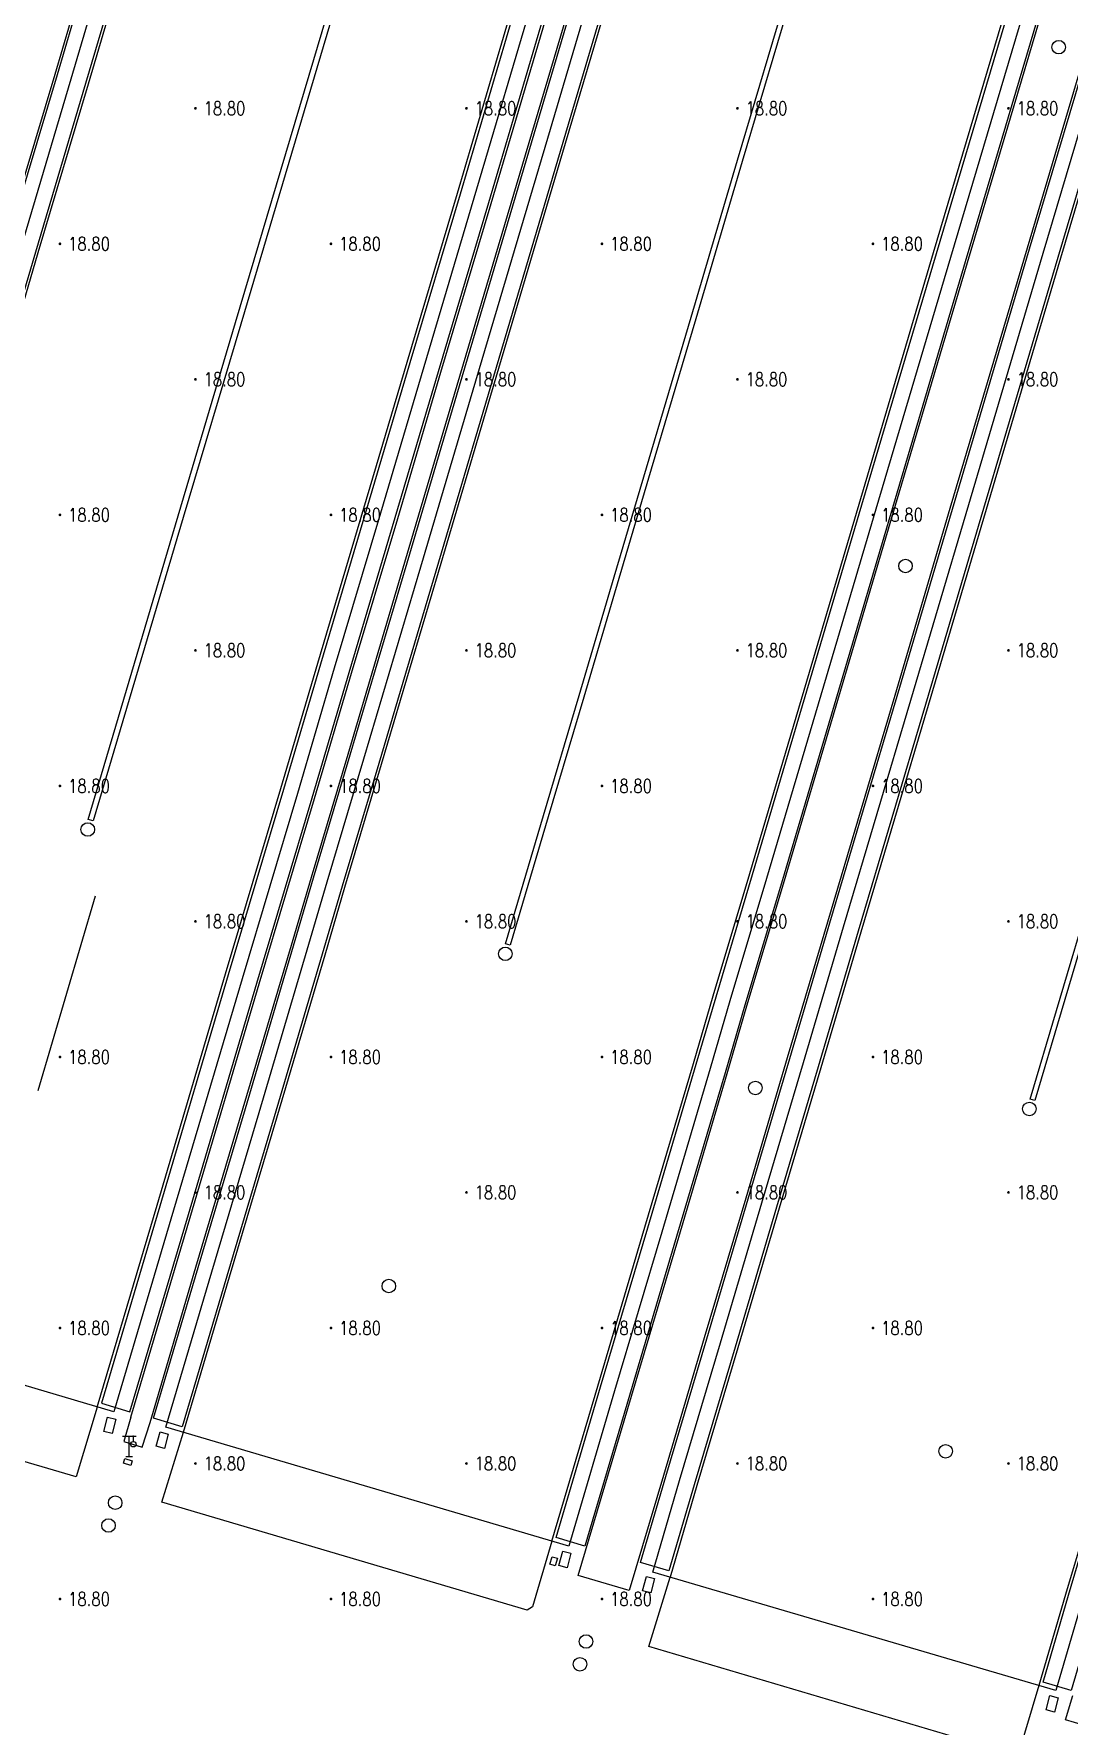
# Model space of a CAD drawing. Extents: x 404846 to 408477, y 3390929 to 3392894.
# Drawn here: x 406619.4 to 406695.8, y 3391555 to 3391679.9 of the extents above; entities that cross this region are included whole.
import ezdxf
from ezdxf.enums import TextEntityAlignment as Align

# ---------------------------------------------------------------- set-up
doc = ezdxf.new("R2010")
doc.units = 0
doc.header["$LTSCALE"] = 0.5
doc.header["$PDSIZE"] = 0.2
doc.layers.get('0').update_dxf_attribs({"linetype": 'CONTINUOUS'})
for name, color, linetype in [('3221', 6, 'CONTINUOUS'), ('DLSS', 4, 'CONTINUOUS'), ('FZTZ', 7, 'CONTINUOUS'), ('GCD', 1, 'CONTINUOUS'), ('GXYZ', 2, 'CONTINUOUS'), ('SXSS', 5, 'CONTINUOUS'), ('ZBTZ', 3, 'CONTINUOUS')]:
    doc.layers.add(name, color=color, linetype=linetype)
doc.styles.add('HZ', font='rs.shx', dxfattribs={"width": 0.8, "bigfont": 'hztxt.shx'})
doc.linetypes.add('1161', pattern='A,0,[149,AAA.SHX,S=0.15,R=0,X=0,Y=0],-1.6', length=1.6)

# ---------------------------------------------------------------- blocks, each defined once
blk = doc.blocks.new('gc063')
for p, q in [((-1, 3), (1, 3)), ((0, 0), (0, 3)), ((0.6, 3), (0.6, 2.2)), ((-0.5, 0), (0.5, 0))]:
    blk.add_line(p, q)
blk.add_circle((0.6, 1.8), 0.4)
blk.add_point((0.6, 3))
blk.add_point((0.6, 3))
blk = doc.blocks.new('GC200')
at = {"linetype": 'Continuous', "const_width": 0.2, "flags": 128}
blk.add_lwpolyline([(-0.1, 0, 1), (0.1, 0, 1)], format="xyb", close=True, dxfattribs=at)
blk = doc.blocks.new('gc188')
blk.add_circle((0, 0), 1)

msp = doc.modelspace()

# ---------------------------------------------------------------- linework, layer by layer
at = {"layer": '3221', "color": 6}
for points in [[(406661.93, 3391701.627, 19.036), (406656.447, 3391683.122, 18.884), (406651.91, 3391667.744, 18.89), (406648.203, 3391655.293, 18.916), (406645.008, 3391644.501, 18.911), (406641.603, 3391633.073, 18.958), (406638.878, 3391623.823, 18.885), (406634.796, 3391610.139, 18.796), (406629.745, 3391593.077, 18.72), (406625.326, 3391578.179, 18.658), (406595.606, 3391586.995, 18.658), (406600.022, 3391601.885, 18.72), (406605.081, 3391618.97, 18.796), (406609.157, 3391632.634, 18.885), (406611.88, 3391641.879, 18.958), (406615.291, 3391653.327, 18.911), (406618.485, 3391664.116, 18.916), (406622.188, 3391676.553, 18.89), (406626.719, 3391691.912, 18.884), (406632.207, 3391710.433, 19.036)], [(406693.219, 3391684.081, 18.843), (406687.072, 3391663.37, 18.802), (406681.57, 3391644.802, 18.963), (406677.709, 3391631.743, 19.066), (406673.498, 3391617.535, 19.085), (406670.806, 3391608.515, 19.072), (406669.35, 3391603.53, 19.057), (406665.766, 3391591.459, 18.929), (406662.282, 3391579.73, 18.921), (406658.905, 3391568.29, 18.805), (406629.174, 3391577.067, 18.805), (406632.558, 3391588.532, 18.921), (406636.049, 3391600.284, 18.929), (406639.613, 3391612.287, 19.057), (406641.075, 3391617.295, 19.072), (406643.785, 3391626.372, 19.085), (406647.984, 3391640.542, 19.066), (406651.845, 3391653.601, 18.963), (406657.352, 3391672.184, 18.802), (406663.5, 3391692.901, 18.843)], [(406728.722, 3391671.963, 18.777), (406723.647, 3391654.878, 18.788), (406717.958, 3391635.696, 18.995), (406713.883, 3391621.891, 18.963), (406708.91, 3391605.16, 19.171), (406705.959, 3391595.171, 19.117), (406702.886, 3391584.798, 18.998), (406699.822, 3391574.464, 18.898), (406696.818, 3391564.35, 18.837), (406694.847, 3391557.637, 18.81), (406665.102, 3391566.37, 18.81), (406667.087, 3391573.131, 18.837), (406670.103, 3391583.284, 18.898), (406673.164, 3391593.607, 18.998), (406676.232, 3391603.966, 19.117), (406679.188, 3391613.968, 19.171), (406684.159, 3391630.696, 18.963), (406688.232, 3391644.492, 18.995), (406693.928, 3391663.698, 18.788), (406699.005, 3391680.79, 18.777)]]:
    msp.add_polyline3d(points, dxfattribs=at)
at = {"layer": 'FZTZ', "linetype": 'Continuous', "elevation": 20.07, "flags": 128}
msp.add_lwpolyline([(406619.754, 3391601.907), (406623.972, 3391616.268)], dxfattribs=at)
at = {"layer": 'FZTZ', "linetype": 'Continuous', "flags": 128}
for points, elevation in [([(406624.599, 3391576.739), (406624.876, 3391577.797), (406625.48, 3391577.639), (406625.203, 3391576.58), (406624.599, 3391576.739)], 19.744), ([(406628.469, 3391575.648), (406628.747, 3391576.707), (406629.351, 3391576.549), (406629.074, 3391575.49), (406628.469, 3391575.648)], 19.744), ([(406626.589, 3391574.24), (406626.045, 3391574.407), (406626.147, 3391574.739), (406626.691, 3391574.571), (406626.589, 3391574.24)], 20.079), ([(406657.522, 3391566.939), (406657.685, 3391567.501), (406658.073, 3391567.388), (406657.91, 3391566.826), (406657.522, 3391566.939)], 20.229), ([(406658.186, 3391566.85), (406658.463, 3391567.908), (406659.067, 3391567.75), (406658.79, 3391566.691), (406658.186, 3391566.85)], 19.744), ([(406664.355, 3391564.982), (406664.632, 3391566.04), (406665.236, 3391565.882), (406664.959, 3391564.823), (406664.355, 3391564.982)], 19.601), ([(406694.142, 3391556.194), (406694.419, 3391557.253), (406695.024, 3391557.094), (406694.746, 3391556.036), (406694.142, 3391556.194)], 19.611)]:
    msp.add_lwpolyline(points, close=True, dxfattribs=dict(at, elevation=elevation))
at = {"layer": 'SXSS', "linetype": 'Continuous', "flags": 128}
for points, elevation in [([(406648.143, 3391703.799), (406642.452, 3391684.576), (406634.701, 3391658.458), (406630.454, 3391644.185), (406623.805, 3391621.801), (406623.445, 3391621.905), (406630.076, 3391644.297), (406634.323, 3391658.57), (406642.074, 3391684.688), (406647.765, 3391703.911)], 18.673), ([(406678.758, 3391694.275), (406675.609, 3391683.618), (406671.704, 3391670.447), (406668.286, 3391658.856), (406664.997, 3391647.743), (406662.6, 3391639.694), (406660.014, 3391630.939), (406657.393, 3391622.093), (406654.583, 3391612.625), (406654.238, 3391612.727), (406657.048, 3391622.195), (406659.669, 3391631.041), (406662.255, 3391639.796), (406664.652, 3391647.845), (406667.941, 3391658.958), (406671.36, 3391670.549), (406675.265, 3391683.72), (406678.414, 3391694.377)], 18.969), ([(406714.805, 3391673.76), (406710.032, 3391657.675), (406704.763, 3391639.884), (406701.662, 3391629.404), (406698.019, 3391617.06), (406695.24, 3391607.698), (406693.312, 3391601.17), (406692.962, 3391601.273), (406694.891, 3391607.802), (406697.67, 3391617.164), (406701.313, 3391629.507), (406704.413, 3391639.987), (406709.683, 3391657.778), (406714.456, 3391673.864)], 18.892)]:
    msp.add_lwpolyline(points, dxfattribs=dict(at, elevation=elevation))
at = {"layer": 'ZBTZ', "linetype": '1161', "flags": 128}
for points, elevation in [([(406778.006, 3391842.945), (406771.862, 3391822.22), (406767.026, 3391805.913), (406762.75, 3391791.452), (406758.236, 3391776.208), (406752.871, 3391758.168), (406747.142, 3391738.861), (406742.259, 3391722.303), (406733.989, 3391694.431), (406727.479, 3391672.332), (406722.404, 3391655.247), (406716.716, 3391636.064), (406712.64, 3391622.259), (406707.668, 3391605.528), (406704.716, 3391595.539), (406701.644, 3391585.167), (406698.58, 3391574.833), (406695.575, 3391564.717), (406693.603, 3391558.002)], 18.882), ([(406780.319, 3391842.259), (406774.174, 3391821.535), (406769.339, 3391805.228), (406765.063, 3391790.768), (406760.548, 3391775.522), (406755.184, 3391757.481), (406749.455, 3391738.176), (406744.572, 3391721.618), (406736.301, 3391693.746), (406729.775, 3391671.651), (406724.7, 3391654.566), (406719.012, 3391635.385), (406714.936, 3391621.579), (406709.963, 3391604.848), (406707.012, 3391594.86), (406703.94, 3391584.486), (406700.875, 3391574.152), (406697.871, 3391564.039), (406695.992, 3391557.639), (406693.915, 3391558.249), (406695.796, 3391564.652), (406698.8, 3391574.767), (406701.865, 3391585.101), (406704.937, 3391595.474), (406707.888, 3391605.463), (406712.861, 3391622.194), (406716.937, 3391635.999), (406722.625, 3391655.181), (406727.7, 3391672.267), (406734.216, 3391694.363), (406742.486, 3391722.235), (406747.369, 3391738.793), (406753.098, 3391758.101), (406758.463, 3391776.141), (406762.977, 3391791.385), (406767.253, 3391805.846), (406772.089, 3391822.153), (406778.234, 3391842.877)], 18.882), ([(406594.439, 3391587.333), (406598.827, 3391602.239), (406603.885, 3391619.326), (406607.961, 3391632.989), (406610.685, 3391642.234), (406614.096, 3391653.682), (406617.29, 3391664.471), (406620.992, 3391676.907), (406625.523, 3391692.265), (406631.011, 3391710.788)], 18.867), ([(406631.165, 3391710.742), (406625.677, 3391692.22), (406621.146, 3391676.861), (406617.443, 3391664.425), (406614.25, 3391653.637), (406610.838, 3391642.188), (406608.115, 3391632.943), (406604.039, 3391619.28), (406598.98, 3391602.194), (406594.696, 3391587.566), (406596.803, 3391586.949), (406601.109, 3391601.563), (406606.168, 3391618.647), (406610.244, 3391632.312), (406612.967, 3391641.557), (406616.378, 3391653.004), (406619.572, 3391663.793), (406623.275, 3391676.23), (406627.807, 3391691.59), (406633.294, 3391710.111)], 18.867), ([(406596.912, 3391586.638), (406601.295, 3391601.508), (406606.354, 3391618.592), (406610.43, 3391632.257), (406613.153, 3391641.502), (406616.564, 3391652.949), (406619.758, 3391663.738), (406623.461, 3391676.175), (406627.993, 3391691.535), (406633.48, 3391710.056)], 18.869), ([(406624.103, 3391578.542), (406628.521, 3391593.439), (406633.573, 3391610.503), (406637.655, 3391624.186), (406640.38, 3391633.436), (406643.785, 3391644.864), (406646.98, 3391655.656), (406650.687, 3391668.106), (406655.224, 3391683.484), (406660.707, 3391701.989)], 18.865), ([(406660.914, 3391701.928), (406655.431, 3391683.423), (406650.894, 3391668.045), (406647.187, 3391655.595), (406643.992, 3391644.803), (406640.587, 3391633.374), (406637.862, 3391624.125), (406633.78, 3391610.441), (406628.728, 3391593.378), (406624.411, 3391578.823), (406626.516, 3391578.198), (406630.834, 3391592.754), (406635.885, 3391609.816), (406639.967, 3391623.501), (406642.692, 3391632.75), (406646.097, 3391644.178), (406649.292, 3391654.97), (406652.999, 3391667.421), (406657.536, 3391682.8), (406663.019, 3391701.304)], 18.865), ([(406626.599, 3391577.802), (406631.018, 3391592.7), (406636.069, 3391609.761), (406640.151, 3391623.446), (406642.876, 3391632.696), (406646.281, 3391644.123), (406649.476, 3391654.915), (406653.183, 3391667.366), (406657.721, 3391682.746), (406663.203, 3391701.25)], 18.865), ([(406628.008, 3391577.411), (406631.392, 3391588.877), (406634.884, 3391600.63), (406638.446, 3391612.631), (406639.909, 3391617.639), (406642.62, 3391626.719), (406646.818, 3391640.887), (406650.679, 3391653.946), (406656.186, 3391672.53), (406662.335, 3391693.247)], 18.954), ([(406664.607, 3391692.573), (406658.459, 3391671.856), (406652.952, 3391653.273), (406649.091, 3391640.214), (406644.891, 3391626.043), (406642.182, 3391616.968), (406640.72, 3391611.961), (406637.156, 3391599.955), (406633.665, 3391588.204), (406630.385, 3391577.091), (406628.267, 3391577.716), (406631.548, 3391588.831), (406635.039, 3391600.584), (406638.602, 3391612.585), (406640.065, 3391617.593), (406642.775, 3391626.673), (406646.974, 3391640.841), (406650.835, 3391653.9), (406656.342, 3391672.484), (406662.49, 3391693.201)], 18.954), ([(406630.484, 3391576.68), (406633.868, 3391588.144), (406637.359, 3391599.895), (406640.923, 3391611.901), (406642.386, 3391616.908), (406645.095, 3391625.983), (406649.294, 3391640.154), (406653.155, 3391653.213), (406658.662, 3391671.796), (406664.81, 3391692.513)], 18.954), ([(406657.668, 3391568.655), (406661.045, 3391580.096), (406664.529, 3391591.826), (406668.112, 3391603.895), (406669.568, 3391608.881), (406672.261, 3391617.903), (406676.472, 3391632.109), (406680.333, 3391645.169), (406685.835, 3391663.737), (406691.982, 3391684.448)], 18.954), ([(406694.317, 3391683.755), (406688.171, 3391663.045), (406682.669, 3391644.477), (406678.807, 3391631.418), (406674.596, 3391617.208), (406671.905, 3391608.191), (406670.449, 3391603.207), (406666.864, 3391591.133), (406663.381, 3391579.404), (406660.098, 3391568.286), (406657.969, 3391568.914), (406661.251, 3391580.035), (406664.736, 3391591.765), (406668.319, 3391603.834), (406669.775, 3391608.82), (406672.468, 3391617.841), (406676.678, 3391632.048), (406680.539, 3391645.107), (406686.042, 3391663.676), (406692.188, 3391684.387)], 18.954), ([(406697.807, 3391681.146), (406692.73, 3391664.054), (406687.034, 3391644.846), (406682.961, 3391631.05), (406677.99, 3391614.323), (406675.034, 3391604.32), (406671.966, 3391593.962), (406668.905, 3391583.64), (406665.889, 3391573.485), (406663.359, 3391565.018), (406659.606, 3391566.103), (406663.536, 3391579.358), (406667.02, 3391591.087), (406670.604, 3391603.161), (406672.06, 3391608.145), (406674.752, 3391617.162), (406678.963, 3391631.372), (406682.824, 3391644.431), (406688.326, 3391662.999), (406694.473, 3391683.709)], 18.945), ([(406700.083, 3391680.47), (406695.006, 3391663.378), (406689.311, 3391644.173), (406685.238, 3391630.376), (406680.267, 3391613.648), (406677.311, 3391603.646), (406674.243, 3391593.287), (406671.182, 3391582.964), (406668.166, 3391572.812), (406666.299, 3391566.452), (406664.203, 3391567.067), (406666.071, 3391573.431), (406669.088, 3391583.585), (406672.149, 3391593.907), (406675.217, 3391604.266), (406678.172, 3391614.269), (406683.144, 3391630.996), (406687.217, 3391644.792), (406692.912, 3391664), (406697.99, 3391681.092)], 18.936), ([(406700.283, 3391680.411), (406695.206, 3391663.319), (406689.511, 3391644.114), (406685.438, 3391630.317), (406680.466, 3391613.589), (406677.511, 3391603.587), (406674.442, 3391593.228), (406671.382, 3391582.905), (406668.366, 3391572.753), (406666.382, 3391565.995)], 18.936), ([(406624.103, 3391578.542), (406622.565, 3391573.39), (406611.741, 3391576.579)], 18.676), ([(406626.599, 3391577.802), (406626.071, 3391575.999), (406627.432, 3391575.594), (406628.008, 3391577.411)], 18.711), ([(406657.668, 3391568.655), (406656.229, 3391563.808), (406655.846, 3391563.56), (406628.883, 3391571.515), (406630.484, 3391576.68)], 18.803), ([(406693.603, 3391558.002), (406692.057, 3391552.815), (406664.826, 3391560.878), (406666.382, 3391565.995)], 18.811), ([(406697.429, 3391556.853), (406696.899, 3391555.066), (406695.562, 3391555.475), (406696.105, 3391557.267)], 18.795)]:
    msp.add_lwpolyline(points, dxfattribs=dict(at, elevation=elevation))

# ---------------------------------------------------------------- block references
at = {"layer": 'DLSS', "linetype": 'Continuous', "xscale": 0.5, "yscale": 0.5}
msp.add_blockref('gc063', (406626.471, 3391574.901, 18.827), dxfattribs=at)
at = {"layer": 'GCD', "linetype": 'Continuous'}
ref = msp.add_blockref('GC200', (406631.358, 3391674.379, 18.8), dxfattribs=dict(at, xscale=0.5, yscale=0.5, zscale=0.5))
ref.add_attrib('height', '18.80', dxfattribs={"linetype": 'Continuous', "height": 1, "style": 'HZ', "width": 0.8}).set_placement((406631.958, 3391674.379, 18.8), align=Align.MIDDLE_LEFT)
ref = msp.add_blockref('GC200', (406651.358, 3391674.379, 18.8), dxfattribs=dict(at, xscale=0.5, yscale=0.5, zscale=0.5))
ref.add_attrib('height', '18.80', dxfattribs={"linetype": 'Continuous', "height": 1, "style": 'HZ', "width": 0.8}).set_placement((406651.958, 3391674.379, 18.8), align=Align.MIDDLE_LEFT)
ref = msp.add_blockref('GC200', (406671.358, 3391674.379, 18.8), dxfattribs=dict(at, xscale=0.5, yscale=0.5, zscale=0.5))
ref.add_attrib('height', '18.80', dxfattribs={"linetype": 'Continuous', "height": 1, "style": 'HZ', "width": 0.8}).set_placement((406671.958, 3391674.379, 18.8), align=Align.MIDDLE_LEFT)
ref = msp.add_blockref('GC200', (406691.358, 3391674.379, 18.8), dxfattribs=dict(at, xscale=0.5, yscale=0.5, zscale=0.5))
ref.add_attrib('height', '18.80', dxfattribs={"linetype": 'Continuous', "height": 1, "style": 'HZ', "width": 0.8}).set_placement((406691.958, 3391674.379, 18.8), align=Align.MIDDLE_LEFT)
ref = msp.add_blockref('GC200', (406621.358, 3391664.379, 18.8), dxfattribs=dict(at, xscale=0.5, yscale=0.5, zscale=0.5))
ref.add_attrib('height', '18.80', dxfattribs={"linetype": 'Continuous', "height": 1, "style": 'HZ', "width": 0.8}).set_placement((406621.958, 3391664.379, 18.8), align=Align.MIDDLE_LEFT)
ref = msp.add_blockref('GC200', (406641.358, 3391664.379, 18.8), dxfattribs=dict(at, xscale=0.5, yscale=0.5, zscale=0.5))
ref.add_attrib('height', '18.80', dxfattribs={"linetype": 'Continuous', "height": 1, "style": 'HZ', "width": 0.8}).set_placement((406641.958, 3391664.379, 18.8), align=Align.MIDDLE_LEFT)
ref = msp.add_blockref('GC200', (406661.358, 3391664.379, 18.8), dxfattribs=dict(at, xscale=0.5, yscale=0.5, zscale=0.5))
ref.add_attrib('height', '18.80', dxfattribs={"linetype": 'Continuous', "height": 1, "style": 'HZ', "width": 0.8}).set_placement((406661.958, 3391664.379, 18.8), align=Align.MIDDLE_LEFT)
ref = msp.add_blockref('GC200', (406681.358, 3391664.379, 18.8), dxfattribs=dict(at, xscale=0.5, yscale=0.5, zscale=0.5))
ref.add_attrib('height', '18.80', dxfattribs={"linetype": 'Continuous', "height": 1, "style": 'HZ', "width": 0.8}).set_placement((406681.958, 3391664.379, 18.8), align=Align.MIDDLE_LEFT)
ref = msp.add_blockref('GC200', (406631.358, 3391654.379, 18.8), dxfattribs=dict(at, xscale=0.5, yscale=0.5, zscale=0.5))
ref.add_attrib('height', '18.80', dxfattribs={"linetype": 'Continuous', "height": 1, "style": 'HZ', "width": 0.8}).set_placement((406631.958, 3391654.379, 18.8), align=Align.MIDDLE_LEFT)
ref = msp.add_blockref('GC200', (406651.358, 3391654.379, 18.8), dxfattribs=dict(at, xscale=0.5, yscale=0.5, zscale=0.5))
ref.add_attrib('height', '18.80', dxfattribs={"linetype": 'Continuous', "height": 1, "style": 'HZ', "width": 0.8}).set_placement((406651.958, 3391654.379, 18.8), align=Align.MIDDLE_LEFT)
ref = msp.add_blockref('GC200', (406671.358, 3391654.379, 18.8), dxfattribs=dict(at, xscale=0.5, yscale=0.5, zscale=0.5))
ref.add_attrib('height', '18.80', dxfattribs={"linetype": 'Continuous', "height": 1, "style": 'HZ', "width": 0.8}).set_placement((406671.958, 3391654.379, 18.8), align=Align.MIDDLE_LEFT)
ref = msp.add_blockref('GC200', (406691.358, 3391654.379, 18.8), dxfattribs=dict(at, xscale=0.5, yscale=0.5, zscale=0.5))
ref.add_attrib('height', '18.80', dxfattribs={"linetype": 'Continuous', "height": 1, "style": 'HZ', "width": 0.8}).set_placement((406691.958, 3391654.379, 18.8), align=Align.MIDDLE_LEFT)
ref = msp.add_blockref('GC200', (406621.358, 3391644.379, 18.8), dxfattribs=dict(at, xscale=0.5, yscale=0.5, zscale=0.5))
ref.add_attrib('height', '18.80', dxfattribs={"linetype": 'Continuous', "height": 1, "style": 'HZ', "width": 0.8}).set_placement((406621.958, 3391644.379, 18.8), align=Align.MIDDLE_LEFT)
ref = msp.add_blockref('GC200', (406641.358, 3391644.379, 18.8), dxfattribs=dict(at, xscale=0.5, yscale=0.5, zscale=0.5))
ref.add_attrib('height', '18.80', dxfattribs={"linetype": 'Continuous', "height": 1, "style": 'HZ', "width": 0.8}).set_placement((406641.958, 3391644.379, 18.8), align=Align.MIDDLE_LEFT)
ref = msp.add_blockref('GC200', (406661.358, 3391644.379, 18.8), dxfattribs=dict(at, xscale=0.5, yscale=0.5, zscale=0.5))
ref.add_attrib('height', '18.80', dxfattribs={"linetype": 'Continuous', "height": 1, "style": 'HZ', "width": 0.8}).set_placement((406661.958, 3391644.379, 18.8), align=Align.MIDDLE_LEFT)
ref = msp.add_blockref('GC200', (406681.358, 3391644.379, 18.8), dxfattribs=dict(at, xscale=0.5, yscale=0.5, zscale=0.5))
ref.add_attrib('height', '18.80', dxfattribs={"linetype": 'Continuous', "height": 1, "style": 'HZ', "width": 0.8}).set_placement((406681.958, 3391644.379, 18.8), align=Align.MIDDLE_LEFT)
ref = msp.add_blockref('GC200', (406631.358, 3391634.379, 18.8), dxfattribs=dict(at, xscale=0.5, yscale=0.5, zscale=0.5))
ref.add_attrib('height', '18.80', dxfattribs={"linetype": 'Continuous', "height": 1, "style": 'HZ', "width": 0.8}).set_placement((406631.958, 3391634.379, 18.8), align=Align.MIDDLE_LEFT)
ref = msp.add_blockref('GC200', (406651.358, 3391634.379, 18.8), dxfattribs=dict(at, xscale=0.5, yscale=0.5, zscale=0.5))
ref.add_attrib('height', '18.80', dxfattribs={"linetype": 'Continuous', "height": 1, "style": 'HZ', "width": 0.8}).set_placement((406651.958, 3391634.379, 18.8), align=Align.MIDDLE_LEFT)
ref = msp.add_blockref('GC200', (406671.358, 3391634.379, 18.8), dxfattribs=dict(at, xscale=0.5, yscale=0.5, zscale=0.5))
ref.add_attrib('height', '18.80', dxfattribs={"linetype": 'Continuous', "height": 1, "style": 'HZ', "width": 0.8}).set_placement((406671.958, 3391634.379, 18.8), align=Align.MIDDLE_LEFT)
ref = msp.add_blockref('GC200', (406691.358, 3391634.379, 18.8), dxfattribs=dict(at, xscale=0.5, yscale=0.5, zscale=0.5))
ref.add_attrib('height', '18.80', dxfattribs={"linetype": 'Continuous', "height": 1, "style": 'HZ', "width": 0.8}).set_placement((406691.958, 3391634.379, 18.8), align=Align.MIDDLE_LEFT)
ref = msp.add_blockref('GC200', (406621.358, 3391624.379, 18.8), dxfattribs=dict(at, xscale=0.5, yscale=0.5, zscale=0.5))
ref.add_attrib('height', '18.80', dxfattribs={"linetype": 'Continuous', "height": 1, "style": 'HZ', "width": 0.8}).set_placement((406621.958, 3391624.379, 18.8), align=Align.MIDDLE_LEFT)
ref = msp.add_blockref('GC200', (406641.358, 3391624.379, 18.8), dxfattribs=dict(at, xscale=0.5, yscale=0.5, zscale=0.5))
ref.add_attrib('height', '18.80', dxfattribs={"linetype": 'Continuous', "height": 1, "style": 'HZ', "width": 0.8}).set_placement((406641.958, 3391624.379, 18.8), align=Align.MIDDLE_LEFT)
ref = msp.add_blockref('GC200', (406661.358, 3391624.379, 18.8), dxfattribs=dict(at, xscale=0.5, yscale=0.5, zscale=0.5))
ref.add_attrib('height', '18.80', dxfattribs={"linetype": 'Continuous', "height": 1, "style": 'HZ', "width": 0.8}).set_placement((406661.958, 3391624.379, 18.8), align=Align.MIDDLE_LEFT)
ref = msp.add_blockref('GC200', (406681.358, 3391624.379, 18.8), dxfattribs=dict(at, xscale=0.5, yscale=0.5, zscale=0.5))
ref.add_attrib('height', '18.80', dxfattribs={"linetype": 'Continuous', "height": 1, "style": 'HZ', "width": 0.8}).set_placement((406681.958, 3391624.379, 18.8), align=Align.MIDDLE_LEFT)
ref = msp.add_blockref('GC200', (406631.358, 3391614.379, 18.8), dxfattribs=dict(at, xscale=0.5, yscale=0.5, zscale=0.5))
ref.add_attrib('height', '18.80', dxfattribs={"linetype": 'Continuous', "height": 1, "style": 'HZ', "width": 0.8}).set_placement((406631.958, 3391614.379, 18.8), align=Align.MIDDLE_LEFT)
ref = msp.add_blockref('GC200', (406651.358, 3391614.379, 18.8), dxfattribs=dict(at, xscale=0.5, yscale=0.5, zscale=0.5))
ref.add_attrib('height', '18.80', dxfattribs={"linetype": 'Continuous', "height": 1, "style": 'HZ', "width": 0.8}).set_placement((406651.958, 3391614.379, 18.8), align=Align.MIDDLE_LEFT)
ref = msp.add_blockref('GC200', (406671.358, 3391614.379, 18.8), dxfattribs=dict(at, xscale=0.5, yscale=0.5, zscale=0.5))
ref.add_attrib('height', '18.80', dxfattribs={"linetype": 'Continuous', "height": 1, "style": 'HZ', "width": 0.8}).set_placement((406671.958, 3391614.379, 18.8), align=Align.MIDDLE_LEFT)
ref = msp.add_blockref('GC200', (406691.358, 3391614.379, 18.8), dxfattribs=dict(at, xscale=0.5, yscale=0.5, zscale=0.5))
ref.add_attrib('height', '18.80', dxfattribs={"linetype": 'Continuous', "height": 1, "style": 'HZ', "width": 0.8}).set_placement((406691.958, 3391614.379, 18.8), align=Align.MIDDLE_LEFT)
ref = msp.add_blockref('GC200', (406621.358, 3391604.379, 18.8), dxfattribs=dict(at, xscale=0.5, yscale=0.5, zscale=0.5))
ref.add_attrib('height', '18.80', dxfattribs={"linetype": 'Continuous', "height": 1, "style": 'HZ', "width": 0.8}).set_placement((406621.958, 3391604.379, 18.8), align=Align.MIDDLE_LEFT)
ref = msp.add_blockref('GC200', (406641.358, 3391604.379, 18.8), dxfattribs=dict(at, xscale=0.5, yscale=0.5, zscale=0.5))
ref.add_attrib('height', '18.80', dxfattribs={"linetype": 'Continuous', "height": 1, "style": 'HZ', "width": 0.8}).set_placement((406641.958, 3391604.379, 18.8), align=Align.MIDDLE_LEFT)
ref = msp.add_blockref('GC200', (406661.358, 3391604.379, 18.8), dxfattribs=dict(at, xscale=0.5, yscale=0.5, zscale=0.5))
ref.add_attrib('height', '18.80', dxfattribs={"linetype": 'Continuous', "height": 1, "style": 'HZ', "width": 0.8}).set_placement((406661.958, 3391604.379, 18.8), align=Align.MIDDLE_LEFT)
ref = msp.add_blockref('GC200', (406681.358, 3391604.379, 18.8), dxfattribs=dict(at, xscale=0.5, yscale=0.5, zscale=0.5))
ref.add_attrib('height', '18.80', dxfattribs={"linetype": 'Continuous', "height": 1, "style": 'HZ', "width": 0.8}).set_placement((406681.958, 3391604.379, 18.8), align=Align.MIDDLE_LEFT)
ref = msp.add_blockref('GC200', (406631.358, 3391594.379, 18.8), dxfattribs=dict(at, xscale=0.5, yscale=0.5, zscale=0.5))
ref.add_attrib('height', '18.80', dxfattribs={"linetype": 'Continuous', "height": 1, "style": 'HZ', "width": 0.8}).set_placement((406631.958, 3391594.379, 18.8), align=Align.MIDDLE_LEFT)
ref = msp.add_blockref('GC200', (406651.358, 3391594.379, 18.8), dxfattribs=dict(at, xscale=0.5, yscale=0.5, zscale=0.5))
ref.add_attrib('height', '18.80', dxfattribs={"linetype": 'Continuous', "height": 1, "style": 'HZ', "width": 0.8}).set_placement((406651.958, 3391594.379, 18.8), align=Align.MIDDLE_LEFT)
ref = msp.add_blockref('GC200', (406671.358, 3391594.379, 18.8), dxfattribs=dict(at, xscale=0.5, yscale=0.5, zscale=0.5))
ref.add_attrib('height', '18.80', dxfattribs={"linetype": 'Continuous', "height": 1, "style": 'HZ', "width": 0.8}).set_placement((406671.958, 3391594.379, 18.8), align=Align.MIDDLE_LEFT)
ref = msp.add_blockref('GC200', (406691.358, 3391594.379, 18.8), dxfattribs=dict(at, xscale=0.5, yscale=0.5, zscale=0.5))
ref.add_attrib('height', '18.80', dxfattribs={"linetype": 'Continuous', "height": 1, "style": 'HZ', "width": 0.8}).set_placement((406691.958, 3391594.379, 18.8), align=Align.MIDDLE_LEFT)
ref = msp.add_blockref('GC200', (406621.358, 3391584.379, 18.8), dxfattribs=dict(at, xscale=0.5, yscale=0.5, zscale=0.5))
ref.add_attrib('height', '18.80', dxfattribs={"linetype": 'Continuous', "height": 1, "style": 'HZ', "width": 0.8}).set_placement((406621.958, 3391584.379, 18.8), align=Align.MIDDLE_LEFT)
ref = msp.add_blockref('GC200', (406641.358, 3391584.379, 18.8), dxfattribs=dict(at, xscale=0.5, yscale=0.5, zscale=0.5))
ref.add_attrib('height', '18.80', dxfattribs={"linetype": 'Continuous', "height": 1, "style": 'HZ', "width": 0.8}).set_placement((406641.958, 3391584.379, 18.8), align=Align.MIDDLE_LEFT)
ref = msp.add_blockref('GC200', (406661.358, 3391584.379, 18.8), dxfattribs=dict(at, xscale=0.5, yscale=0.5, zscale=0.5))
ref.add_attrib('height', '18.80', dxfattribs={"linetype": 'Continuous', "height": 1, "style": 'HZ', "width": 0.8}).set_placement((406661.958, 3391584.379, 18.8), align=Align.MIDDLE_LEFT)
ref = msp.add_blockref('GC200', (406681.358, 3391584.379, 18.8), dxfattribs=dict(at, xscale=0.5, yscale=0.5, zscale=0.5))
ref.add_attrib('height', '18.80', dxfattribs={"linetype": 'Continuous', "height": 1, "style": 'HZ', "width": 0.8}).set_placement((406681.958, 3391584.379, 18.8), align=Align.MIDDLE_LEFT)
ref = msp.add_blockref('GC200', (406631.358, 3391574.379, 18.8), dxfattribs=dict(at, xscale=0.5, yscale=0.5, zscale=0.5))
ref.add_attrib('height', '18.80', dxfattribs={"linetype": 'Continuous', "height": 1, "style": 'HZ', "width": 0.8}).set_placement((406631.958, 3391574.379, 18.8), align=Align.MIDDLE_LEFT)
ref = msp.add_blockref('GC200', (406651.358, 3391574.379, 18.8), dxfattribs=dict(at, xscale=0.5, yscale=0.5, zscale=0.5))
ref.add_attrib('height', '18.80', dxfattribs={"linetype": 'Continuous', "height": 1, "style": 'HZ', "width": 0.8}).set_placement((406651.958, 3391574.379, 18.8), align=Align.MIDDLE_LEFT)
ref = msp.add_blockref('GC200', (406671.358, 3391574.379, 18.8), dxfattribs=dict(at, xscale=0.5, yscale=0.5, zscale=0.5))
ref.add_attrib('height', '18.80', dxfattribs={"linetype": 'Continuous', "height": 1, "style": 'HZ', "width": 0.8}).set_placement((406671.958, 3391574.379, 18.8), align=Align.MIDDLE_LEFT)
ref = msp.add_blockref('GC200', (406691.358, 3391574.379, 18.8), dxfattribs=dict(at, xscale=0.5, yscale=0.5, zscale=0.5))
ref.add_attrib('height', '18.80', dxfattribs={"linetype": 'Continuous', "height": 1, "style": 'HZ', "width": 0.8}).set_placement((406691.958, 3391574.379, 18.8), align=Align.MIDDLE_LEFT)
ref = msp.add_blockref('GC200', (406621.358, 3391564.379, 18.8), dxfattribs=dict(at, xscale=0.5, yscale=0.5, zscale=0.5))
ref.add_attrib('height', '18.80', dxfattribs={"linetype": 'Continuous', "height": 1, "style": 'HZ', "width": 0.8}).set_placement((406621.958, 3391564.379, 18.8), align=Align.MIDDLE_LEFT)
ref = msp.add_blockref('GC200', (406641.358, 3391564.379, 18.8), dxfattribs=dict(at, xscale=0.5, yscale=0.5, zscale=0.5))
ref.add_attrib('height', '18.80', dxfattribs={"linetype": 'Continuous', "height": 1, "style": 'HZ', "width": 0.8}).set_placement((406641.958, 3391564.379, 18.8), align=Align.MIDDLE_LEFT)
ref = msp.add_blockref('GC200', (406661.358, 3391564.379, 18.8), dxfattribs=dict(at, xscale=0.5, yscale=0.5, zscale=0.5))
ref.add_attrib('height', '18.80', dxfattribs={"linetype": 'Continuous', "height": 1, "style": 'HZ', "width": 0.8}).set_placement((406661.958, 3391564.379, 18.8), align=Align.MIDDLE_LEFT)
ref = msp.add_blockref('GC200', (406681.358, 3391564.379, 18.8), dxfattribs=dict(at, xscale=0.5, yscale=0.5, zscale=0.5))
ref.add_attrib('height', '18.80', dxfattribs={"linetype": 'Continuous', "height": 1, "style": 'HZ', "width": 0.8}).set_placement((406681.958, 3391564.379, 18.8), align=Align.MIDDLE_LEFT)
at = {"layer": 'GXYZ', "linetype": 'Continuous', "xscale": 0.5, "yscale": 0.5}
for p in [(406695.067, 3391678.888, 18.716), (406683.755, 3391640.607, 18.716), (406623.409, 3391621.164, 18.465), (406654.228, 3391611.984, 19.105), (406672.681, 3391602.093, 18.724), (406692.901, 3391600.541, 18.957), (406645.631, 3391587.47, 18.915), (406686.719, 3391575.281, 18.862), (406625.436, 3391571.483, 18.727), (406624.941, 3391569.803, 18.674), (406660.182, 3391561.245, 18.845), (406659.732, 3391559.561, 18.86)]:
    msp.add_blockref('gc188', p, dxfattribs=at)

doc.saveas('drawing.dxf')
